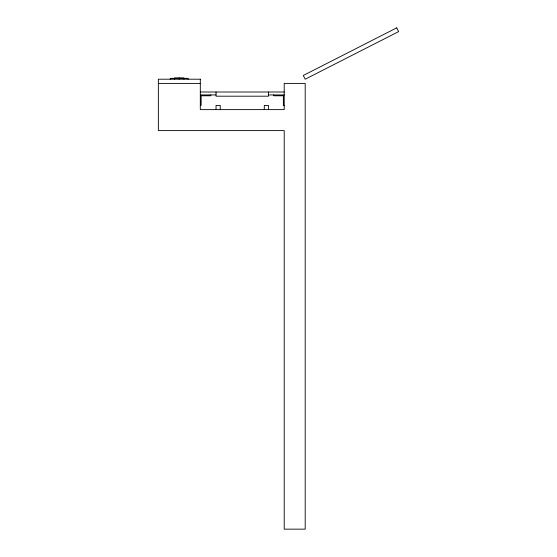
<?xml version="1.0" encoding="UTF-8"?>
<svg xmlns="http://www.w3.org/2000/svg" width="557" height="557" viewBox="0 0 557 557"><rect width="100%" height="100%" fill="white"/><g stroke="black" fill="none" stroke-linecap="round" stroke-linejoin="round"><path stroke-width="0.84" d="M158.355 83.397L200.311 83.397M200.311 92.002L284.216 92.002M200.311 94.934L216.039 94.934M268.481 94.934L284.216 94.934M200.311 105.426L201.147 105.426L201.147 95.776L210.797 95.776L210.797 94.934M284.216 105.426L283.374 105.426L283.374 95.776L273.731 95.776L273.731 94.934M268.481 92.002L268.481 96.194L216.039 96.194L216.039 92.002M268.481 109.618L268.481 105.426L264.29 105.426L264.29 109.618M220.238 109.618L220.238 105.426L216.039 105.426L216.039 109.618M188.12 79.185L188.12 78.342L170.289 78.342L170.289 79.185M183.928 79.185L183.928 77.924L174.487 77.924L174.487 79.185M179.208 77.924L179.208 79.185M396.737 27.85L303.287 75.467L305.194 79.205L398.645 31.589L396.737 27.85M200.311 79.205L158.355 79.205L158.355 130.596L284.216 130.596L284.216 529.15L305.194 529.15L305.194 83.397L284.216 83.397L284.216 109.618L200.311 109.618L200.311 79.205"/></g></svg>
